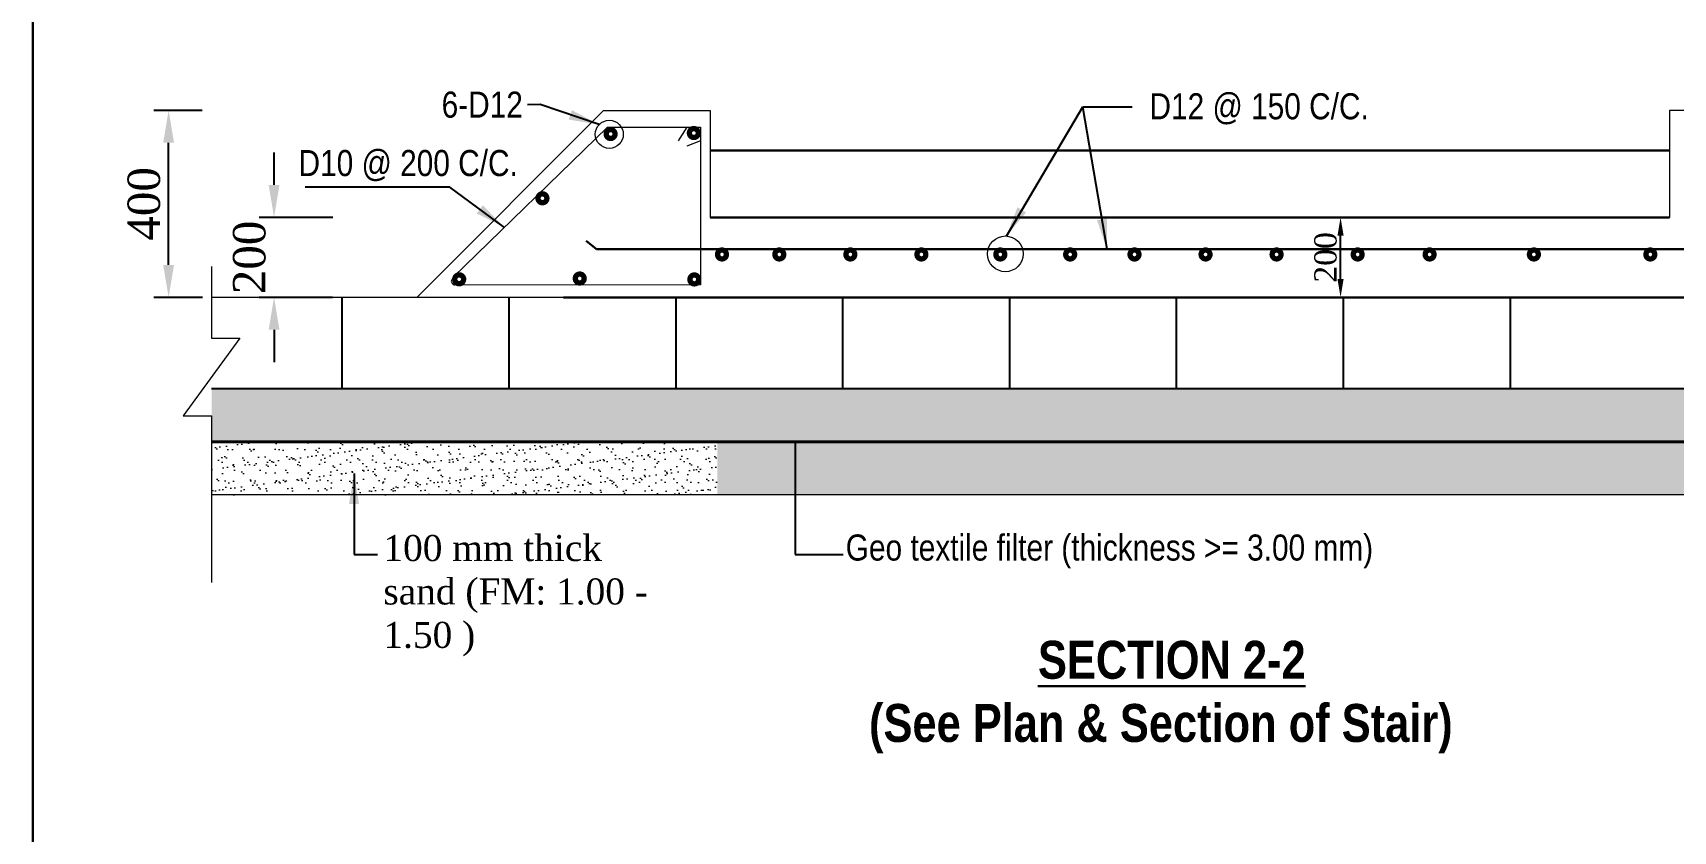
# Model space of a CAD drawing. Header units: metres. Extents: x -2434 to 11656, y -15288 to 8109.
# Drawn here: x 3599.3 to 3639.75, y -11673.7 to -11654.02 of the extents above; entities that cross this region are included whole.
import ezdxf

# ---------------------------------------------------------------- set-up
doc = ezdxf.new("R2010")
doc.units = ezdxf.units.M
doc.layers.add('Blocks', color=11, linetype='Continuous', lineweight=9)
doc.layers.add('Layer1', color=7, linetype='Continuous', lineweight=13)
doc.styles.get("Standard").update_dxf_attribs({"font": 'times.ttf'})
doc.styles.add('TIMES', font='ARIALN.TTF')
doc.dimstyles.get("Standard").update_dxf_attribs({"dimtxt": 0.5, "dimasz": 0.4075, "dimexe": 0.364, "dimexo": 0.219, "dimgap": 0.09, "dimtad": 0, "dimdec": 0, "dimlfac": 1000, "dimzin": 0, "dimdsep": 46, "dimtxsty": 'Standard', "dimcen": 0.09, "dimadec": 0, "dimazin": 0, "dimtfac": 1, "dimtdec": 0, "dimtofl": 0, "dimtmove": 0, "dimatfit": 3, "dimfxl": 1, "dimtolj": 1, "dimtzin": 0, "dimarcsym": 0})
pattern_1 = [(50, (712.2108, -11638.2431), (1.2752927, -0.1115736), [0.13335, -1.46685]), (355, (712.2108, -11638.2431), (-0.2466998, 1.3373965), [0.10668, -1.17348]), (100.451, (712.3171, -11638.2524), (1.0285975, 1.2258168), [0.11333, -1.24663]), (46.1842, (712.2108, -11637.8875), (1.8975533, -0.2942963), [0.200025, -2.200275]), (96.6356, (712.369, -11637.912), (1.6618296, 1.7319789), [0.169995, -1.869945]), (351.184, (712.2108, -11637.8875), (1.6618322, 1.7319758), [0.16002, -1.76022]), (21, (712.3886, -11637.9764), (1.06130416, -0.71585863), [0.13335, -1.46685]), (326, (712.3886, -11637.9764), (0.4326142, 1.28931576), [0.10668, -1.17348]), (71.4514, (712.4771, -11638.036), (1.49391544, 0.57346), [0.11333, -1.24663]), (37.5, (712.2108, -11638.2431), (0.02162022, 0.59188527), [0, -1.159256, 0, -1.19126, 0, -1.177925]), (7.5, (712.2108, -11638.2431), (0.46773764, 0.70126402), [0, -0.679196, 0, -1.132586, 0, -0.448945]), (327.5, (711.81433, -11638.2431), (0.94913417, -0.04010121), [0, -0.4445, 0, -1.38684, 0, -1.84023]), (317.5, (711.6365, -11638.2431), (1.03690427, 0.17798544), [0, -0.57785, 0, -0.921004, 0, -1.30683])]
pattern_2 = [(37.5, (712.21082, -11638.2431), (-0.01280025, 0.39153059), [0, -0.308864, 0, -0.34544, 0, -0.3302]), (7.5, (712.2108, -11638.2431), (0.35961863, 0.57346008), [0, -0.166624, 0, -0.278384, 0, -0.10668]), (327.5, (711.9609, -11638.2431), (0.632793896, 0.001149748), [0, -0.1016, 0, -0.36576, 0, -0.47752]), (317.5, (711.9609, -11638.2431), (0.61084516, 0.17834346), [0, -0.0508, 0, -0.239776, 0, -0.27432])]

# ---------------------------------------------------------------- blocks, each defined once
blk = doc.blocks.new('*D411')
at = {"layer": 'Defpoints', "color": 0, "lineweight": -3}
for p in [(3605.246, -11658.572), (3606.912, -11658.572), (3606.905, -11660.543)]:
    blk.add_point(p, dxfattribs=at)
at = {"layer": 'Layer1', "color": 7, "lineweight": -2}
for p, q in [((3605.246, -11657.772), (3605.246, -11656.972)), ((3605.246, -11661.343), (3605.246, -11662.143))]:
    blk.add_line(p, q, dxfattribs=at)
at = {"layer": 'Layer1', "color": 0, "lineweight": -2}
for p, q in [((3606.693, -11658.572), (3604.882, -11658.572)), ((3606.686, -11660.543), (3604.882, -11660.543))]:
    blk.add_line(p, q, dxfattribs=at)
at = {"layer": 'Layer1', "color": 7, "lineweight": -3}
for points in [[(3605.112, -11657.772), (3605.379, -11657.772), (3605.246, -11658.572)], [(3605.112, -11661.343), (3605.379, -11661.343), (3605.246, -11660.543)]]:
    blk.add_solid(points, dxfattribs=at)
at = {"layer": 'Layer1', "color": 0, "lineweight": 30, "insert": (3604.639, -11659.558), "char_height": 0.8, "attachment_point": 5, "rotation": 90}
blk.add_mtext('\\A1;200', dxfattribs=at)
blk = doc.blocks.new('*D415')
at = {"layer": 'Defpoints', "color": 0, "lineweight": -3}
for p in [(3602.646, -11655.933), (3603.696, -11655.933), (3603.698, -11660.543)]:
    blk.add_point(p, dxfattribs=at)
at = {"layer": 'Layer1', "color": 0, "lineweight": -2}
for p, q in [((3603.477, -11655.933), (3602.282, -11655.933)), ((3603.479, -11660.543), (3602.282, -11660.543))]:
    blk.add_line(p, q, dxfattribs=at)
at = {"layer": 'Layer1', "color": 7, "lineweight": -2}
blk.add_line((3602.646, -11659.743), (3602.646, -11656.733), dxfattribs=at)
at = {"layer": 'Layer1', "color": 7, "lineweight": -3}
for points in [[(3602.512, -11656.733), (3602.779, -11656.733), (3602.646, -11655.933)], [(3602.512, -11659.743), (3602.779, -11659.743), (3602.646, -11660.543)]]:
    blk.add_solid(points, dxfattribs=at)
at = {"layer": 'Layer1', "color": 0, "lineweight": 30, "insert": (3602.039, -11658.238), "char_height": 0.8, "attachment_point": 5, "rotation": 90}
blk.add_mtext('\\A1;400', dxfattribs=at)
blk = doc.blocks.new('*D420')
at = {"layer": 'Defpoints', "color": 0, "lineweight": -3}
for p in [(3631.544, -11658.572), (3632.603, -11658.572), (3632.597, -11660.543)]:
    blk.add_point(p, dxfattribs=at)
at = {"layer": 'Layer1', "color": 0, "lineweight": -2}
for p, q in [((3632.384, -11658.572), (3631.18, -11658.572)), ((3632.378, -11660.543), (3631.18, -11660.543))]:
    blk.add_line(p, q, dxfattribs=at)
at = {"layer": 'Layer1', "color": 7, "lineweight": -2}
blk.add_line((3631.544, -11660.093), (3631.544, -11659.022), dxfattribs=at)
at = {"layer": 'Layer1', "color": 7, "lineweight": -3}
for points in [[(3631.469, -11659.022), (3631.619, -11659.022), (3631.544, -11658.572)], [(3631.469, -11660.093), (3631.619, -11660.093), (3631.544, -11660.543)]]:
    blk.add_solid(points, dxfattribs=at)
at = {"layer": 'Layer1', "color": 0, "lineweight": 30, "insert": (3631.175, -11659.558), "char_height": 0.55, "attachment_point": 5, "rotation": 90}
blk.add_mtext('\\A1;200', dxfattribs=at)
blk = doc.blocks.new('*D447')
at = {"layer": 'Defpoints', "color": 0, "lineweight": -3}
for p in [(3605.246, -11658.572), (3606.912, -11658.572), (3606.905, -11660.543)]:
    blk.add_point(p, dxfattribs=at)
at = {"layer": 'Layer1', "color": 7, "lineweight": -2}
for p, q in [((3605.246, -11657.772), (3605.246, -11656.972)), ((3605.246, -11661.343), (3605.246, -11662.143))]:
    blk.add_line(p, q, dxfattribs=at)
at = {"layer": 'Layer1', "color": 0, "lineweight": -2}
for p, q in [((3606.693, -11658.572), (3604.882, -11658.572)), ((3606.686, -11660.543), (3604.882, -11660.543))]:
    blk.add_line(p, q, dxfattribs=at)
at = {"layer": 'Layer1', "color": 7, "lineweight": -3}
for points in [[(3605.112, -11657.772), (3605.379, -11657.772), (3605.246, -11658.572)], [(3605.112, -11661.343), (3605.379, -11661.343), (3605.246, -11660.543)]]:
    blk.add_solid(points, dxfattribs=at)
at = {"layer": 'Layer1', "color": 0, "lineweight": 30, "insert": (3604.639, -11659.558), "char_height": 0.8, "attachment_point": 5, "rotation": 90}
blk.add_mtext('\\A1;200', dxfattribs=at)
blk = doc.blocks.new('*D452')
at = {"layer": 'Defpoints', "color": 0, "lineweight": -3}
for p in [(3602.646, -11655.933), (3603.696, -11655.933), (3603.698, -11660.543)]:
    blk.add_point(p, dxfattribs=at)
at = {"layer": 'Layer1', "color": 0, "lineweight": -2}
for p, q in [((3603.477, -11655.933), (3602.282, -11655.933)), ((3603.479, -11660.543), (3602.282, -11660.543))]:
    blk.add_line(p, q, dxfattribs=at)
at = {"layer": 'Layer1', "color": 7, "lineweight": -2}
blk.add_line((3602.646, -11659.743), (3602.646, -11656.733), dxfattribs=at)
at = {"layer": 'Layer1', "color": 7, "lineweight": -3}
for points in [[(3602.512, -11656.733), (3602.779, -11656.733), (3602.646, -11655.933)], [(3602.512, -11659.743), (3602.779, -11659.743), (3602.646, -11660.543)]]:
    blk.add_solid(points, dxfattribs=at)
at = {"layer": 'Layer1', "color": 0, "lineweight": 30, "insert": (3602.039, -11658.238), "char_height": 0.8, "attachment_point": 5, "rotation": 90}
blk.add_mtext('\\A1;400', dxfattribs=at)
blk = doc.blocks.new('*D458')
at = {"layer": 'Defpoints', "color": 0, "lineweight": -3}
for p in [(3631.544, -11658.572), (3632.603, -11658.572), (3632.597, -11660.543)]:
    blk.add_point(p, dxfattribs=at)
at = {"layer": 'Layer1', "color": 0, "lineweight": -2}
for p, q in [((3632.384, -11658.572), (3631.18, -11658.572)), ((3632.378, -11660.543), (3631.18, -11660.543))]:
    blk.add_line(p, q, dxfattribs=at)
at = {"layer": 'Layer1', "color": 7, "lineweight": -2}
blk.add_line((3631.544, -11660.093), (3631.544, -11659.022), dxfattribs=at)
at = {"layer": 'Layer1', "color": 7, "lineweight": -3}
for points in [[(3631.469, -11659.022), (3631.619, -11659.022), (3631.544, -11658.572)], [(3631.469, -11660.093), (3631.619, -11660.093), (3631.544, -11660.543)]]:
    blk.add_solid(points, dxfattribs=at)
at = {"layer": 'Layer1', "color": 0, "lineweight": 30, "insert": (3631.175, -11659.558), "char_height": 0.55, "attachment_point": 5, "rotation": 90}
blk.add_mtext('\\A1;200', dxfattribs=at)

msp = doc.modelspace()

# ---------------------------------------------------------------- hatches: boundary and pattern name
at = {"layer": 'Blocks', "lineweight": 9, "ltscale": 0.05}
h = msp.add_hatch(dxfattribs=at)
h.set_pattern_fill('AR-CONC', color=0, scale=0.007, style=0)
h.set_pattern_definition(pattern_1)
h.paths.add_polyline_path([(3651.94947, -11662.802702), (3603.705373, -11662.802702), (3603.705373, -11664.107702), (3651.94947, -11664.107702)])
h = msp.add_hatch(dxfattribs=at)
h.set_pattern_fill('AR-CONC', color=0, scale=0.007, style=0)
h.set_pattern_definition(pattern_1)
h.paths.add_polyline_path([(3651.94947, -11662.802702), (3603.705373, -11662.802702), (3603.705373, -11664.107702), (3651.94947, -11664.107702)])
h = msp.add_hatch(dxfattribs=at)
h.set_pattern_fill('AR-SAND', color=0, scale=0.008, style=0)
h.set_pattern_definition(pattern_2)
h.paths.add_polyline_path([(3603.705373, -11664.107702), (3603.705373, -11665.412702), (3616.173945, -11665.412702), (3616.173945, -11664.107702)])
h = msp.add_hatch(dxfattribs=at)
h.set_pattern_fill('AR-SAND', color=0, scale=0.008, style=0)
h.set_pattern_definition(pattern_2)
h.paths.add_polyline_path([(3603.705373, -11664.107702), (3603.705373, -11665.412702), (3616.173945, -11665.412702), (3616.173945, -11664.107702)])
h = msp.add_hatch(dxfattribs=at)
h.set_pattern_fill('AR-SAND', color=0, scale=0.008, style=0)
h.set_pattern_definition(pattern_2)
h.paths.add_polyline_path([(3651.94947, -11664.107702), (3616.173945, -11664.107702), (3616.173945, -11665.412702), (3651.94947, -11665.412702)])
h = msp.add_hatch(dxfattribs=at)
h.set_pattern_fill('AR-SAND', color=0, scale=0.008, style=0)
h.set_pattern_definition(pattern_2)
h.paths.add_polyline_path([(3651.94947, -11664.107702), (3616.173945, -11664.107702), (3616.173945, -11665.412702), (3651.94947, -11665.412702)])

# ---------------------------------------------------------------- linework, layer by layer
at = {"color": 0, "linetype": 'Continuous', "lineweight": -3, "ltscale": 0.5}
for p, q in [((3606.918744, -11660.543244), (3606.918744, -11662.792403)), ((3606.918744, -11660.543244), (3606.918744, -11662.792403)), ((3611.033911, -11660.543244), (3611.033911, -11662.792403)), ((3611.033911, -11660.543244), (3611.033911, -11662.792403)), ((3615.149079, -11660.543244), (3615.149079, -11662.792403)), ((3615.149079, -11660.543244), (3615.149079, -11662.792403)), ((3619.264247, -11660.543244), (3619.264247, -11662.792403)), ((3619.264247, -11660.543244), (3619.264247, -11662.792403)), ((3623.379415, -11660.543244), (3623.379415, -11662.792403)), ((3623.379415, -11660.543244), (3623.379415, -11662.792403)), ((3627.494582, -11660.543244), (3627.494582, -11662.792403)), ((3627.494582, -11660.543244), (3627.494582, -11662.792403)), ((3631.60975, -11660.543244), (3631.60975, -11662.792403)), ((3631.60975, -11660.543244), (3631.60975, -11662.792403)), ((3635.724918, -11660.543244), (3635.724918, -11662.792403)), ((3635.724918, -11660.543244), (3635.724918, -11662.792403)), ((3603.705373, -11662.792403), (3652.050188, -11662.792403)), ((3603.705373, -11662.792403), (3652.050188, -11662.792403))]:
    msp.add_line(p, q, dxfattribs=at)
at = {"layer": 'Blocks', "color": 0, "lineweight": 13, "ltscale": 0.05}
for p, q in [((3613.373421, -11655.933057), (3608.763234, -11660.543244)), ((3613.373421, -11655.933057), (3608.763234, -11660.543244)), ((3613.373421, -11655.933057), (3616.001421, -11655.933057)), ((3613.373421, -11655.933057), (3616.001421, -11655.933057)), ((3616.001421, -11655.933057), (3616.001421, -11658.572244)), ((3616.001421, -11655.933057), (3616.001421, -11658.572244)), ((3639.653421, -11655.933057), (3639.653421, -11658.572244)), ((3642.281421, -11655.933057), (3639.653421, -11655.933057)), ((3639.653421, -11655.933057), (3639.653421, -11658.572244)), ((3639.653421, -11655.933057), (3639.653421, -11658.572244)), ((3642.281421, -11655.933057), (3639.653421, -11655.933057)), ((3639.653421, -11655.933057), (3639.653421, -11658.572244)), ((3613.471359, -11656.346017), (3609.660803, -11660.042774)), ((3613.471359, -11656.346017), (3609.660803, -11660.042774)), ((3613.471359, -11656.346017), (3615.758421, -11656.346017)), ((3613.471359, -11656.346017), (3615.758421, -11656.346017)), ((3615.758421, -11656.346017), (3615.758421, -11660.234969)), ((3615.758421, -11656.346017), (3615.758421, -11660.234969)), ((3615.758421, -11660.234969), (3609.697556, -11660.239372)), ((3615.758421, -11660.234969), (3609.697556, -11660.239372)), ((3612.750107, -11660.543244), (3603.705373, -11660.543244)), ((3612.750107, -11660.543244), (3603.705373, -11660.543244)), ((3612.383421, -11660.543244), (3651.94947, -11660.543244)), ((3612.383421, -11660.543244), (3651.94947, -11660.543244)), ((3651.94947, -11665.412702), (3603.705373, -11665.412702)), ((3651.94947, -11665.412702), (3603.705373, -11665.412702))]:
    msp.add_line(p, q, dxfattribs=at)
at = {"layer": 'Blocks', "color": 0, "lineweight": 40, "ltscale": 0.05}
msp.add_line((3651.94947, -11664.107702), (3603.705373, -11664.107702), dxfattribs=at)
msp.add_line((3651.94947, -11664.107702), (3603.705373, -11664.107702), dxfattribs=at)
at = {"layer": 'Blocks', "color": 0, "lineweight": 13, "ltscale": 0.05}
for points in [[(3615.426846, -11656.346017), (3615.248052, -11656.622073), (3615.20746, -11656.684747)], [(3615.426846, -11656.346017), (3615.248052, -11656.622073), (3615.20746, -11656.684747)], [(3615.758421, -11656.684747), (3615.426846, -11656.818489)], [(3615.758421, -11656.684747), (3615.426846, -11656.818489)], [(3603.705373, -11659.779813), (3603.705373, -11661.549986), (3604.397918, -11661.549986), (3603.004442, -11663.463853), (3603.705373, -11663.463853), (3603.705373, -11667.569646)], [(3603.705373, -11659.779813), (3603.705373, -11661.549986), (3604.397918, -11661.549986), (3603.004442, -11663.463853), (3603.705373, -11663.463853), (3603.705373, -11667.569646)], [(3609.660803, -11660.042774), (3609.616003, -11660.146414), (3609.634806, -11660.196554), (3609.697556, -11660.239372)], [(3609.660803, -11660.042774), (3609.616003, -11660.146414), (3609.634806, -11660.196554), (3609.697556, -11660.239372)]]:
    msp.add_lwpolyline(points, dxfattribs=at)
for centre, radius in [((3613.511892, -11656.523776), 0.346101), ((3613.511892, -11656.523776), 0.346101), ((3623.278752, -11659.470549), 0.440227), ((3623.278752, -11659.470549), 0.440227)]:
    msp.add_circle(centre, radius, dxfattribs=at)
at = {"layer": 'Layer1', "color": 7, "lineweight": 30}
for p, q in [((3639.653421, -11656.923057), (3616.001421, -11656.923057)), ((3639.653421, -11656.923057), (3616.001421, -11656.923057)), ((3639.653421, -11658.572244), (3616.001421, -11658.572244)), ((3639.653421, -11658.572244), (3616.001421, -11658.572244)), ((3613.194183, -11659.355823), (3612.945964, -11659.14956)), ((3613.194183, -11659.355823), (3612.945964, -11659.14956)), ((3613.194183, -11659.355823), (3642.593612, -11659.355823)), ((3613.194183, -11659.355823), (3642.593612, -11659.355823)), ((3643.271421, -11660.543244), (3612.383421, -11660.543244)), ((3643.271421, -11660.543244), (3612.383421, -11660.543244))]:
    msp.add_line(p, q, dxfattribs=at)
msp.add_lwpolyline([(3686.75372, -11698.317687), (3599.296782, -11698.317687), (3599.296782, -11620.955942), (3710.395862, -11620.955942), (3710.395862, -11681.840877), (3710.395862, -11695.795457), (3710.395862, -11698.317687)], close=True, dxfattribs=at)
msp.add_lwpolyline([(3686.75372, -11698.317687), (3599.296782, -11698.317687), (3599.296782, -11620.955942), (3710.395862, -11620.955942), (3710.395862, -11681.840877), (3710.395862, -11695.795457), (3710.395862, -11698.317687)], close=True, dxfattribs=at)
at = {"layer": 'Layer1', "color": 7, "lineweight": 30, "const_width": 0.218963}
for points in [[(3613.479209, -11656.515956, 1), (3613.610587, -11656.515956, 1)], [(3613.479209, -11656.515956, 1), (3613.610587, -11656.515956, 1)], [(3615.531671, -11656.492824, 1), (3615.663049, -11656.492824, 1)], [(3615.531671, -11656.492824, 1), (3615.663049, -11656.492824, 1)], [(3611.798, -11658.100111, 1), (3611.929378, -11658.100111, 1)], [(3611.798, -11658.100111, 1), (3611.929378, -11658.100111, 1)], [(3616.225368, -11659.485734, -1), (3616.356746, -11659.485734, -1)], [(3616.225368, -11659.485734, -1), (3616.356746, -11659.485734, -1)], [(3617.639137, -11659.485734, -1), (3617.770515, -11659.485734, -1)], [(3617.639137, -11659.485734, -1), (3617.770515, -11659.485734, -1)], [(3619.390843, -11659.485734, -1), (3619.522221, -11659.485734, -1)], [(3619.390843, -11659.485734, -1), (3619.522221, -11659.485734, -1)], [(3621.142549, -11659.485734, -1), (3621.273927, -11659.485734, -1)], [(3621.142549, -11659.485734, -1), (3621.273927, -11659.485734, -1)], [(3623.088596, -11659.485734, -1), (3623.219974, -11659.485734, -1)], [(3623.088596, -11659.485734, -1), (3623.219974, -11659.485734, -1)], [(3624.810913, -11659.485734, -1), (3624.942291, -11659.485734, -1)], [(3624.810913, -11659.485734, -1), (3624.942291, -11659.485734, -1)], [(3626.397667, -11659.485734, -1), (3626.529045, -11659.485734, -1)], [(3626.397667, -11659.485734, -1), (3626.529045, -11659.485734, -1)], [(3628.149373, -11659.485734, -1), (3628.280751, -11659.485734, -1)], [(3628.149373, -11659.485734, -1), (3628.280751, -11659.485734, -1)], [(3629.901079, -11659.485734, -1), (3630.032457, -11659.485734, -1)], [(3629.901079, -11659.485734, -1), (3630.032457, -11659.485734, -1)], [(3631.900405, -11659.485734, -1), (3632.031783, -11659.485734, -1)], [(3631.900405, -11659.485734, -1), (3632.031783, -11659.485734, -1)], [(3633.674457, -11659.485734, -1), (3633.805835, -11659.485734, -1)], [(3633.674457, -11659.485734, -1), (3633.805835, -11659.485734, -1)], [(3636.245935, -11659.485734, -1), (3636.377313, -11659.485734, -1)], [(3636.245935, -11659.485734, -1), (3636.377313, -11659.485734, -1)], [(3639.117156, -11659.485734, -1), (3639.248534, -11659.485734, -1)], [(3639.117156, -11659.485734, -1), (3639.248534, -11659.485734, -1)], [(3609.744535, -11660.097285, 1), (3609.875913, -11660.097285, 1)], [(3609.744535, -11660.097285, 1), (3609.875913, -11660.097285, 1)], [(3612.717641, -11660.078125, 1), (3612.849019, -11660.078125, 1)], [(3612.717641, -11660.078125, 1), (3612.849019, -11660.078125, 1)], [(3615.543898, -11660.100734, 1), (3615.675276, -11660.100734, 1)], [(3615.543898, -11660.100734, 1), (3615.675276, -11660.100734, 1)]]:
    msp.add_lwpolyline(points, format="xyb", close=True, dxfattribs=at)

# ---------------------------------------------------------------- texts
at = {"layer": 'Layer1', "color": 7, "lineweight": 30, "attachment_point": 1, "style": 'TIMES'}
for s, insert, char_height, width in [('6-D12', (3609.378117, -11655.470925), 0.6422922, 5.62835096), ('6-D12', (3609.378117, -11655.470925), 0.6422922, 5.62835096), ('D12 @ 150 C/C.', (3626.832767, -11655.511582), 0.6422922, 5.62835096), ('D12 @ 150 C/C.', (3626.832767, -11655.511582), 0.6422922, 5.62835096), ('D10 @ 200 C/C.', (3605.849268, -11656.91083), 0.6422922, 5.62835096), ('D10 @ 200 C/C.', (3605.849268, -11656.91083), 0.6422922, 5.62835096), ('{\\fTimes New Roman|b0|i0|c0|p18;100 mm thick sand (FM: 1.00 - 1.50 )}', (3607.942614, -11666.400214), 0.6422922, 7.3790872), ('{\\fTimes New Roman|b0|i0|c0|p18;100 mm thick sand (FM: 1.00 - 1.50 )}', (3607.942614, -11666.400214), 0.6422922, 7.3790872), ('Geo textile filter (thickness >= 3.00 mm)', (3619.34231, -11666.388301), 0.6422922, 19.45257056), ('Geo textile filter (thickness >= 3.00 mm)', (3619.34231, -11666.388301), 0.6422922, 19.45257056), ('{\\fArial Narrow|b1|i0|c0|p34;                             \\LSECTION 2-2\\P\\l               (See Plan & Section of Stair)}', (3615.454063, -11669.008874), 0.9342432, 29.41431237), ('{\\fArial Narrow|b1|i0|c0|p34;                             \\LSECTION 2-2\\P\\l               (See Plan & Section of Stair)}', (3615.454063, -11669.008874), 0.9342432, 29.41431237)]:
    msp.add_mtext(s, dxfattribs=dict(at, insert=insert, char_height=char_height, width=width))

# ---------------------------------------------------------------- dimensions: what is measured, and where the dimension line sits
at = {"layer": 'Layer1', "color": 7, "lineweight": 30}
for base, p1, p2, text, override, picture, middle in [((3602.645526, -11655.933057), (3603.697779, -11660.543244), (3603.695554, -11655.933057), '400', {"dimtxt": 0.8, "dimasz": 0.8, "dimgap": 0.2, "dimtad": 1, "dimdec": 2, "dimrnd": 0.002, "dimpost": 'm', "dimcen": 0.05, "dimclrd": 7, "dimadec": 1, "dimtdec": 2, "dimfrac": 2}, '*D415', (3602.038605, -11658.23815)), ((3602.645526, -11655.933057), (3603.697779, -11660.543244), (3603.695554, -11655.933057), '400', {"dimtxt": 0.8, "dimasz": 0.8, "dimgap": 0.2, "dimtad": 1, "dimdec": 2, "dimrnd": 0.002, "dimpost": 'm', "dimcen": 0.05, "dimclrd": 7, "dimadec": 1, "dimtdec": 2, "dimfrac": 2}, '*D452', (3602.038605, -11658.23815)), ((3631.544494, -11658.572244), (3632.596747, -11660.543244), (3632.603422, -11658.572244), '200', {"dimtxt": 0.55, "dimasz": 0.45, "dimtad": 1, "dimdec": 2, "dimrnd": 0.002, "dimpost": 'm', "dimcen": 0.05, "dimclrd": 7, "dimadec": 1, "dimtdec": 2, "dimfrac": 2}, '*D420', (3631.174736, -11659.557744)), ((3631.544494, -11658.572244), (3632.596747, -11660.543244), (3632.603422, -11658.572244), '200', {"dimtxt": 0.55, "dimasz": 0.45, "dimtad": 1, "dimdec": 2, "dimrnd": 0.002, "dimpost": 'm', "dimcen": 0.05, "dimclrd": 7, "dimadec": 1, "dimtdec": 2, "dimfrac": 2}, '*D458', (3631.174736, -11659.557744))]:
    dim = msp.add_linear_dim(base=base, p1=p1, p2=p2, angle=270, text=text, dimstyle='Standard', override=override, dxfattribs=at)
    dim.commit()
    dim.dimension.update_dxf_attribs({"geometry": picture, "text_midpoint": middle})
for picture in ['*D411', '*D447']:
    dim = msp.add_linear_dim(base=(3605.245681, -11658.572244), p1=(3606.904856, -11660.543244), p2=(3606.91153, -11658.572244), angle=270, text='200', dimstyle='Standard', override={"dimtxt": 0.8, "dimasz": 0.8, "dimgap": 0.2, "dimtad": 1, "dimdec": 2, "dimrnd": 0.002, "dimpost": 'm', "dimcen": 0.05, "dimclrd": 7, "dimadec": 1, "dimtdec": 2, "dimfrac": 2}, dxfattribs=at)
    dim.commit()
    dim.dimension.update_dxf_attribs({"geometry": picture, "text_midpoint": (3605.245681, -11659.557744), "dimtype": 160})

# ---------------------------------------------------------------- leaders
at = {"layer": 'Layer1', "color": 7, "lineweight": 20}
for points in [[(3613.261036, -11656.285329), (3611.806815, -11655.791107), (3611.498763, -11655.793717)], [(3613.261036, -11656.285329), (3611.806815, -11655.791107), (3611.498763, -11655.793717)], [(3623.303297, -11659.031007), (3625.185104, -11655.842681), (3626.405256, -11655.842998)], [(3623.303297, -11659.031007), (3625.185104, -11655.842681), (3626.405256, -11655.842998)], [(3625.785651, -11659.355823), (3625.185104, -11655.842681), (3626.405256, -11655.842998)], [(3625.785651, -11659.355823), (3625.185104, -11655.842681), (3626.405256, -11655.842998)], [(3610.924429, -11658.817598), (3609.576553, -11657.825362), (3606.013586, -11657.826616)], [(3610.924429, -11658.817598), (3609.576553, -11657.825362), (3606.013586, -11657.826616)], [(3618.093822, -11664.107702), (3618.093822, -11666.884885), (3619.277771, -11666.884885)], [(3618.093822, -11664.107702), (3618.093822, -11666.884885), (3619.277771, -11666.884885)], [(3607.217848, -11664.886612), (3607.217848, -11666.884739), (3607.796473, -11666.884739)], [(3607.217848, -11664.886612), (3607.217848, -11666.884739), (3607.796473, -11666.884739)]]:
    msp.add_leader(points, dimstyle='Standard', override={"dimtxt": 0.75, "dimasz": 0.75, "dimdec": 2, "dimrnd": 0.002, "dimpost": 'm', "dimcen": 0.05, "dimclrd": 7, "dimadec": 1, "dimtdec": 2, "dimfrac": 2}, dxfattribs=at)

doc.saveas('drawing.dxf')
